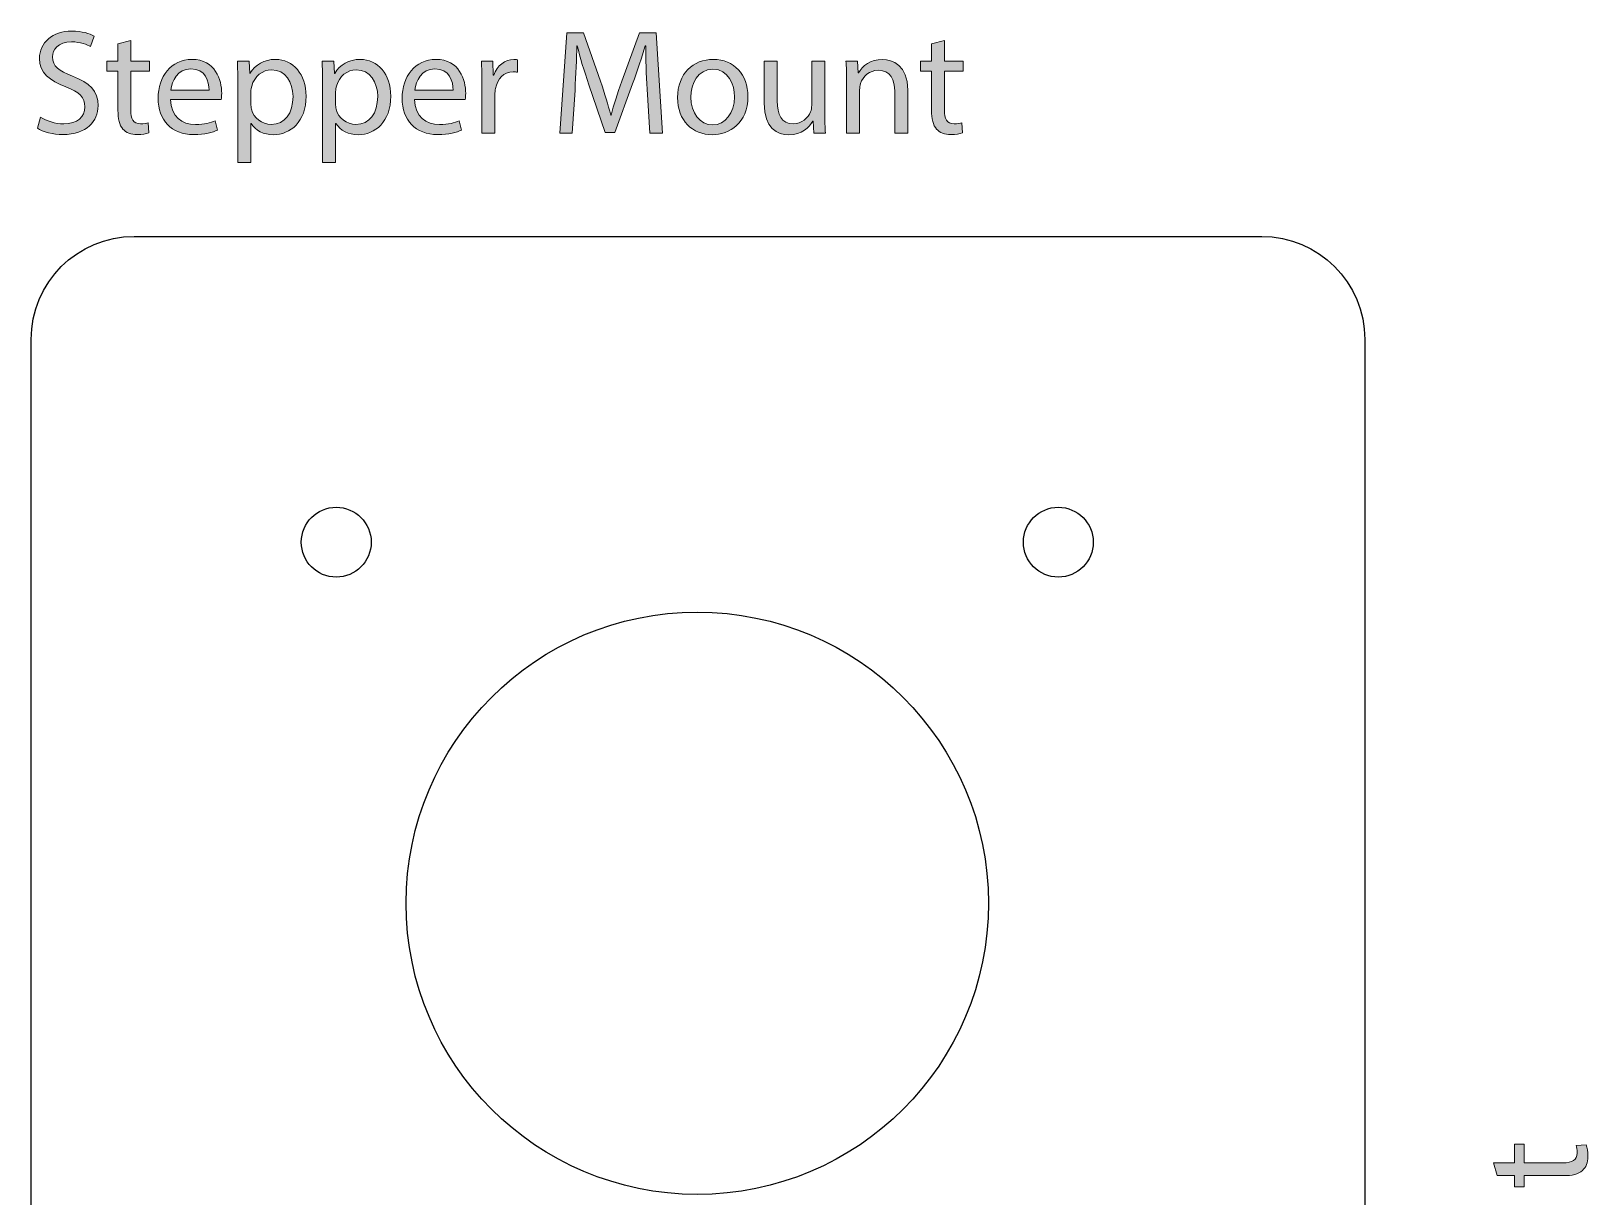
# Model space of a CAD drawing. Header units: millimetres. Extents: x 25 to 361, y -281 to -32.
# Drawn here: x 207.8 to 274.6, y -157.2 to -107.2 of the extents above; entities that cross this region are included whole.
import ezdxf

# ---------------------------------------------------------------- set-up
doc = ezdxf.new("R2010")
doc.units = ezdxf.units.MM
doc.header["$MEASUREMENT"] = 0
doc.layers.add('All Parts', color=7, linetype='Continuous', lineweight=0)
doc.layers.add('Text', color=7, linetype='Continuous', lineweight=0)

msp = doc.modelspace()

# ---------------------------------------------------------------- hatches: boundary and pattern name
at = {"layer": 'Text', "true_color": 0x0000ff, "transparency": 33554687}
h = msp.add_hatch(color=5, dxfattribs=at)
h.dxf.hatch_style = 2
edge = h.paths.add_edge_path()
edge.add_spline(control_points=[(208.185, -110.901), (208.435, -111.054), (208.799, -111.182), (209.182, -111.182), (209.751, -111.182), (210.083, -110.881), (210.083, -110.447), (210.083, -110.044), (209.853, -109.814), (209.272, -109.591), (208.569, -109.342), (208.134, -108.977), (208.134, -108.37), (208.134, -107.699), (208.69, -107.201), (209.527, -107.201), (209.968, -107.201), (210.288, -107.303), (210.479, -107.412), (210.479, -107.412), (210.326, -107.865), (210.326, -107.865), (210.185, -107.789), (209.898, -107.661), (209.508, -107.661), (208.92, -107.661), (208.697, -108.013), (208.697, -108.306), (208.697, -108.709), (208.958, -108.907), (209.553, -109.137), (210.281, -109.418), (210.652, -109.77), (210.652, -110.402), (210.652, -111.067), (210.16, -111.642), (209.144, -111.642), (208.729, -111.642), (208.275, -111.52), (208.045, -111.367), (208.045, -111.367), (208.185, -110.901), (208.185, -110.901)], knot_values=[0, 0, 0, 0, 1, 1, 1, 2, 2, 2, 3, 3, 3, 4, 4, 4, 5, 5, 5, 6, 6, 6, 7, 7, 7, 8, 8, 8, 9, 9, 9, 10, 10, 10, 11, 11, 11, 12, 12, 12, 13, 13, 13, 14, 14, 14, 14], degree=3, periodic=0)
h = msp.add_hatch(color=5, dxfattribs=at)
h.dxf.hatch_style = 2
edge = h.paths.add_edge_path()
edge.add_spline(control_points=[(212.052, -107.597), (212.052, -107.597), (212.052, -108.485), (212.052, -108.485), (212.052, -108.485), (212.857, -108.485), (212.857, -108.485), (212.857, -108.485), (212.857, -108.913), (212.857, -108.913), (212.857, -108.913), (212.052, -108.913), (212.052, -108.913), (212.052, -108.913), (212.052, -110.581), (212.052, -110.581), (212.052, -110.965), (212.161, -111.182), (212.474, -111.182), (212.621, -111.182), (212.729, -111.162), (212.8, -111.143), (212.8, -111.143), (212.825, -111.565), (212.825, -111.565), (212.717, -111.61), (212.544, -111.642), (212.327, -111.642), (212.065, -111.642), (211.854, -111.559), (211.72, -111.405), (211.56, -111.239), (211.503, -110.965), (211.503, -110.6), (211.503, -110.6), (211.503, -108.913), (211.503, -108.913), (211.503, -108.913), (211.023, -108.913), (211.023, -108.913), (211.023, -108.913), (211.023, -108.485), (211.023, -108.485), (211.023, -108.485), (211.503, -108.485), (211.503, -108.485), (211.503, -108.485), (211.503, -107.744), (211.503, -107.744), (211.503, -107.744), (212.052, -107.597), (212.052, -107.597)], knot_values=[0, 0, 0, 0, 1, 1, 1, 2, 2, 2, 3, 3, 3, 4, 4, 4, 5, 5, 5, 6, 6, 6, 7, 7, 7, 8, 8, 8, 9, 9, 9, 10, 10, 10, 11, 11, 11, 12, 12, 12, 13, 13, 13, 14, 14, 14, 15, 15, 15, 16, 16, 16, 17, 17, 17, 17], degree=3, periodic=0)
h = msp.add_hatch(color=5, dxfattribs=at)
h.dxf.hatch_style = 2
edge = h.paths.add_edge_path()
edge.add_spline(control_points=[(234.223, -109.687), (234.191, -109.086), (234.153, -108.364), (234.159, -107.827), (234.159, -107.827), (234.14, -107.827), (234.14, -107.827), (233.993, -108.332), (233.814, -108.869), (233.597, -109.463), (233.597, -109.463), (232.837, -111.552), (232.837, -111.552), (232.837, -111.552), (232.415, -111.552), (232.415, -111.552), (232.415, -111.552), (231.719, -109.501), (231.719, -109.501), (231.514, -108.894), (231.342, -108.338), (231.22, -107.827), (231.22, -107.827), (231.208, -107.827), (231.208, -107.827), (231.195, -108.364), (231.163, -109.086), (231.125, -109.731), (231.125, -109.731), (231.009, -111.578), (231.009, -111.578), (231.009, -111.578), (230.479, -111.578), (230.479, -111.578), (230.479, -111.578), (230.779, -107.271), (230.779, -107.271), (230.779, -107.271), (231.489, -107.271), (231.489, -107.271), (231.489, -107.271), (232.224, -109.354), (232.224, -109.354), (232.402, -109.885), (232.549, -110.358), (232.658, -110.805), (232.658, -110.805), (232.677, -110.805), (232.677, -110.805), (232.786, -110.37), (232.939, -109.897), (233.131, -109.354), (233.131, -109.354), (233.898, -107.271), (233.898, -107.271), (233.898, -107.271), (234.607, -107.271), (234.607, -107.271), (234.607, -107.271), (234.875, -111.578), (234.875, -111.578), (234.875, -111.578), (234.332, -111.578), (234.332, -111.578), (234.332, -111.578), (234.223, -109.687), (234.223, -109.687)], knot_values=[0, 0, 0, 0, 1, 1, 1, 2, 2, 2, 3, 3, 3, 4, 4, 4, 5, 5, 5, 6, 6, 6, 7, 7, 7, 8, 8, 8, 9, 9, 9, 10, 10, 10, 11, 11, 11, 12, 12, 12, 13, 13, 13, 14, 14, 14, 15, 15, 15, 16, 16, 16, 17, 17, 17, 18, 18, 18, 19, 19, 19, 20, 20, 20, 21, 21, 21, 22, 22, 22, 22], degree=3, periodic=0)
h = msp.add_hatch(color=5, dxfattribs=at)
h.dxf.hatch_style = 2
edge = h.paths.add_edge_path()
edge.add_spline(control_points=[(246.982, -107.597), (246.982, -107.597), (246.982, -108.485), (246.982, -108.485), (246.982, -108.485), (247.787, -108.485), (247.787, -108.485), (247.787, -108.485), (247.787, -108.913), (247.787, -108.913), (247.787, -108.913), (246.982, -108.913), (246.982, -108.913), (246.982, -108.913), (246.982, -110.581), (246.982, -110.581), (246.982, -110.965), (247.09, -111.182), (247.403, -111.182), (247.55, -111.182), (247.659, -111.162), (247.729, -111.143), (247.729, -111.143), (247.755, -111.565), (247.755, -111.565), (247.646, -111.61), (247.474, -111.642), (247.257, -111.642), (246.994, -111.642), (246.784, -111.559), (246.65, -111.405), (246.49, -111.239), (246.432, -110.965), (246.432, -110.6), (246.432, -110.6), (246.432, -108.913), (246.432, -108.913), (246.432, -108.913), (245.953, -108.913), (245.953, -108.913), (245.953, -108.913), (245.953, -108.485), (245.953, -108.485), (245.953, -108.485), (246.432, -108.485), (246.432, -108.485), (246.432, -108.485), (246.432, -107.744), (246.432, -107.744), (246.432, -107.744), (246.982, -107.597), (246.982, -107.597)], knot_values=[0, 0, 0, 0, 1, 1, 1, 2, 2, 2, 3, 3, 3, 4, 4, 4, 5, 5, 5, 6, 6, 6, 7, 7, 7, 8, 8, 8, 9, 9, 9, 10, 10, 10, 11, 11, 11, 12, 12, 12, 13, 13, 13, 14, 14, 14, 15, 15, 15, 16, 16, 16, 17, 17, 17, 17], degree=3, periodic=0)
h = msp.add_hatch(color=5, dxfattribs=at)
h.dxf.hatch_style = 2
edge = h.paths.add_edge_path()
edge.add_spline(control_points=[(215.414, -109.731), (215.42, -109.373), (215.267, -108.818), (214.634, -108.818), (214.065, -108.818), (213.816, -109.342), (213.772, -109.731), (213.772, -109.731), (215.414, -109.731), (215.414, -109.731)], knot_values=[0, 0, 0, 0, 1, 1, 1, 2, 2, 2, 3, 3, 3, 3], degree=3, periodic=0)
edge = h.paths.add_edge_path()
edge.add_spline(control_points=[(213.765, -110.134), (213.778, -110.894), (214.264, -111.207), (214.826, -111.207), (215.229, -111.207), (215.471, -111.137), (215.682, -111.048), (215.682, -111.048), (215.778, -111.45), (215.778, -111.45), (215.58, -111.54), (215.241, -111.642), (214.749, -111.642), (213.797, -111.642), (213.229, -111.016), (213.229, -110.083), (213.229, -109.15), (213.778, -108.415), (214.679, -108.415), (215.688, -108.415), (215.957, -109.303), (215.957, -109.872), (215.957, -109.987), (215.944, -110.076), (215.938, -110.134), (215.938, -110.134), (213.765, -110.134), (213.765, -110.134)], knot_values=[0, 0, 0, 0, 1, 1, 1, 2, 2, 2, 3, 3, 3, 4, 4, 4, 5, 5, 5, 6, 6, 6, 7, 7, 7, 8, 8, 8, 9, 9, 9, 9], degree=3, periodic=0)
h = msp.add_hatch(color=5, dxfattribs=at)
h.dxf.hatch_style = 2
edge = h.paths.add_edge_path()
edge.add_spline(control_points=[(217.21, -110.319), (217.21, -110.402), (217.223, -110.479), (217.236, -110.549), (217.338, -110.939), (217.677, -111.207), (218.079, -111.207), (218.673, -111.207), (219.019, -110.722), (219.019, -110.012), (219.019, -109.393), (218.693, -108.862), (218.098, -108.862), (217.715, -108.862), (217.357, -109.137), (217.249, -109.559), (217.229, -109.629), (217.21, -109.712), (217.21, -109.789), (217.21, -109.789), (217.21, -110.319), (217.21, -110.319)], knot_values=[0, 0, 0, 0, 1, 1, 1, 2, 2, 2, 3, 3, 3, 4, 4, 4, 5, 5, 5, 6, 6, 6, 7, 7, 7, 7], degree=3, periodic=0)
edge = h.paths.add_edge_path()
edge.add_spline(control_points=[(216.654, -109.495), (216.654, -109.099), (216.642, -108.779), (216.629, -108.485), (216.629, -108.485), (217.134, -108.485), (217.134, -108.485), (217.134, -108.485), (217.159, -109.016), (217.159, -109.016), (217.159, -109.016), (217.172, -109.016), (217.172, -109.016), (217.402, -108.639), (217.766, -108.415), (218.271, -108.415), (219.019, -108.415), (219.581, -109.047), (219.581, -109.987), (219.581, -111.099), (218.903, -111.648), (218.175, -111.648), (217.766, -111.648), (217.408, -111.469), (217.223, -111.162), (217.223, -111.162), (217.21, -111.162), (217.21, -111.162), (217.21, -111.162), (217.21, -112.843), (217.21, -112.843), (217.21, -112.843), (216.654, -112.843), (216.654, -112.843), (216.654, -112.843), (216.654, -109.495), (216.654, -109.495)], knot_values=[0, 0, 0, 0, 1, 1, 1, 2, 2, 2, 3, 3, 3, 4, 4, 4, 5, 5, 5, 6, 6, 6, 7, 7, 7, 8, 8, 8, 9, 9, 9, 10, 10, 10, 11, 11, 11, 12, 12, 12, 12], degree=3, periodic=0)
h = msp.add_hatch(color=5, dxfattribs=at)
h.dxf.hatch_style = 2
edge = h.paths.add_edge_path()
edge.add_spline(control_points=[(220.847, -110.319), (220.847, -110.402), (220.86, -110.479), (220.872, -110.549), (220.975, -110.939), (221.313, -111.207), (221.716, -111.207), (222.31, -111.207), (222.655, -110.722), (222.655, -110.012), (222.655, -109.393), (222.329, -108.862), (221.735, -108.862), (221.352, -108.862), (220.994, -109.137), (220.885, -109.559), (220.866, -109.629), (220.847, -109.712), (220.847, -109.789), (220.847, -109.789), (220.847, -110.319), (220.847, -110.319)], knot_values=[0, 0, 0, 0, 1, 1, 1, 2, 2, 2, 3, 3, 3, 4, 4, 4, 5, 5, 5, 6, 6, 6, 7, 7, 7, 7], degree=3, periodic=0)
edge = h.paths.add_edge_path()
edge.add_spline(control_points=[(220.291, -109.495), (220.291, -109.099), (220.278, -108.779), (220.265, -108.485), (220.265, -108.485), (220.77, -108.485), (220.77, -108.485), (220.77, -108.485), (220.796, -109.016), (220.796, -109.016), (220.796, -109.016), (220.809, -109.016), (220.809, -109.016), (221.039, -108.639), (221.403, -108.415), (221.908, -108.415), (222.655, -108.415), (223.217, -109.047), (223.217, -109.987), (223.217, -111.099), (222.54, -111.648), (221.812, -111.648), (221.403, -111.648), (221.045, -111.469), (220.86, -111.162), (220.86, -111.162), (220.847, -111.162), (220.847, -111.162), (220.847, -111.162), (220.847, -112.843), (220.847, -112.843), (220.847, -112.843), (220.291, -112.843), (220.291, -112.843), (220.291, -112.843), (220.291, -109.495), (220.291, -109.495)], knot_values=[0, 0, 0, 0, 1, 1, 1, 2, 2, 2, 3, 3, 3, 4, 4, 4, 5, 5, 5, 6, 6, 6, 7, 7, 7, 8, 8, 8, 9, 9, 9, 10, 10, 10, 11, 11, 11, 12, 12, 12, 12], degree=3, periodic=0)
h = msp.add_hatch(color=5, dxfattribs=at)
h.dxf.hatch_style = 2
edge = h.paths.add_edge_path()
edge.add_spline(control_points=[(225.889, -109.731), (225.896, -109.373), (225.742, -108.818), (225.11, -108.818), (224.541, -108.818), (224.292, -109.342), (224.247, -109.731), (224.247, -109.731), (225.889, -109.731), (225.889, -109.731)], knot_values=[0, 0, 0, 0, 1, 1, 1, 2, 2, 2, 3, 3, 3, 3], degree=3, periodic=0)
edge = h.paths.add_edge_path()
edge.add_spline(control_points=[(224.241, -110.134), (224.254, -110.894), (224.739, -111.207), (225.302, -111.207), (225.704, -111.207), (225.947, -111.137), (226.158, -111.048), (226.158, -111.048), (226.254, -111.45), (226.254, -111.45), (226.055, -111.54), (225.717, -111.642), (225.225, -111.642), (224.273, -111.642), (223.704, -111.016), (223.704, -110.083), (223.704, -109.15), (224.254, -108.415), (225.155, -108.415), (226.164, -108.415), (226.433, -109.303), (226.433, -109.872), (226.433, -109.987), (226.42, -110.076), (226.413, -110.134), (226.413, -110.134), (224.241, -110.134), (224.241, -110.134)], knot_values=[0, 0, 0, 0, 1, 1, 1, 2, 2, 2, 3, 3, 3, 4, 4, 4, 5, 5, 5, 6, 6, 6, 7, 7, 7, 8, 8, 8, 9, 9, 9, 9], degree=3, periodic=0)
h = msp.add_hatch(color=5, dxfattribs=at)
h.dxf.hatch_style = 2
edge = h.paths.add_edge_path()
edge.add_spline(control_points=[(227.13, -109.45), (227.13, -109.086), (227.123, -108.773), (227.104, -108.485), (227.104, -108.485), (227.596, -108.485), (227.596, -108.485), (227.596, -108.485), (227.615, -109.092), (227.615, -109.092), (227.615, -109.092), (227.641, -109.092), (227.641, -109.092), (227.781, -108.677), (228.12, -108.415), (228.497, -108.415), (228.561, -108.415), (228.606, -108.421), (228.657, -108.434), (228.657, -108.434), (228.657, -108.964), (228.657, -108.964), (228.599, -108.952), (228.542, -108.945), (228.465, -108.945), (228.069, -108.945), (227.788, -109.246), (227.711, -109.667), (227.698, -109.744), (227.686, -109.834), (227.686, -109.929), (227.686, -109.929), (227.686, -111.578), (227.686, -111.578), (227.686, -111.578), (227.13, -111.578), (227.13, -111.578), (227.13, -111.578), (227.13, -109.45), (227.13, -109.45)], knot_values=[0, 0, 0, 0, 1, 1, 1, 2, 2, 2, 3, 3, 3, 4, 4, 4, 5, 5, 5, 6, 6, 6, 7, 7, 7, 8, 8, 8, 9, 9, 9, 10, 10, 10, 11, 11, 11, 12, 12, 12, 13, 13, 13, 13], degree=3, periodic=0)
h = msp.add_hatch(color=5, dxfattribs=at)
h.dxf.hatch_style = 2
edge = h.paths.add_edge_path()
edge.add_spline(control_points=[(236.097, -110.038), (236.097, -110.715), (236.487, -111.226), (237.036, -111.226), (237.573, -111.226), (237.975, -110.722), (237.975, -110.025), (237.975, -109.501), (237.714, -108.837), (237.049, -108.837), (236.385, -108.837), (236.097, -109.45), (236.097, -110.038)], knot_values=[0, 0, 0, 0, 1, 1, 1, 2, 2, 2, 3, 3, 3, 4, 4, 4, 4], degree=3, periodic=0)
edge = h.paths.add_edge_path()
edge.add_spline(control_points=[(238.55, -110.006), (238.55, -111.15), (237.758, -111.648), (237.011, -111.648), (236.174, -111.648), (235.528, -111.035), (235.528, -110.057), (235.528, -109.022), (236.205, -108.415), (237.062, -108.415), (237.95, -108.415), (238.55, -109.061), (238.55, -110.006)], knot_values=[0, 0, 0, 0, 1, 1, 1, 2, 2, 2, 3, 3, 3, 4, 4, 4, 4], degree=3, periodic=0)
h = msp.add_hatch(color=5, dxfattribs=at)
h.dxf.hatch_style = 2
edge = h.paths.add_edge_path()
edge.add_spline(control_points=[(241.849, -110.734), (241.849, -111.054), (241.855, -111.335), (241.874, -111.578), (241.874, -111.578), (241.376, -111.578), (241.376, -111.578), (241.376, -111.578), (241.344, -111.073), (241.344, -111.073), (241.344, -111.073), (241.331, -111.073), (241.331, -111.073), (241.184, -111.322), (240.858, -111.648), (240.309, -111.648), (239.823, -111.648), (239.242, -111.38), (239.242, -110.294), (239.242, -110.294), (239.242, -108.485), (239.242, -108.485), (239.242, -108.485), (239.804, -108.485), (239.804, -108.485), (239.804, -108.485), (239.804, -110.198), (239.804, -110.198), (239.804, -110.785), (239.983, -111.182), (240.494, -111.182), (240.871, -111.182), (241.133, -110.92), (241.235, -110.67), (241.267, -110.587), (241.287, -110.485), (241.287, -110.383), (241.287, -110.383), (241.287, -108.485), (241.287, -108.485), (241.287, -108.485), (241.849, -108.485), (241.849, -108.485), (241.849, -108.485), (241.849, -110.734), (241.849, -110.734)], knot_values=[0, 0, 0, 0, 1, 1, 1, 2, 2, 2, 3, 3, 3, 4, 4, 4, 5, 5, 5, 6, 6, 6, 7, 7, 7, 8, 8, 8, 9, 9, 9, 10, 10, 10, 11, 11, 11, 12, 12, 12, 13, 13, 13, 14, 14, 14, 15, 15, 15, 15], degree=3, periodic=0)
h = msp.add_hatch(color=5, dxfattribs=at)
h.dxf.hatch_style = 2
edge = h.paths.add_edge_path()
edge.add_spline(control_points=[(242.783, -109.322), (242.783, -109.003), (242.776, -108.741), (242.757, -108.485), (242.757, -108.485), (243.255, -108.485), (243.255, -108.485), (243.255, -108.485), (243.287, -108.996), (243.287, -108.996), (243.287, -108.996), (243.3, -108.996), (243.3, -108.996), (243.454, -108.703), (243.811, -108.415), (244.322, -108.415), (244.751, -108.415), (245.415, -108.671), (245.415, -109.731), (245.415, -109.731), (245.415, -111.578), (245.415, -111.578), (245.415, -111.578), (244.853, -111.578), (244.853, -111.578), (244.853, -111.578), (244.853, -109.795), (244.853, -109.795), (244.853, -109.297), (244.668, -108.881), (244.137, -108.881), (243.767, -108.881), (243.479, -109.144), (243.383, -109.456), (243.358, -109.527), (243.345, -109.623), (243.345, -109.719), (243.345, -109.719), (243.345, -111.578), (243.345, -111.578), (243.345, -111.578), (242.783, -111.578), (242.783, -111.578), (242.783, -111.578), (242.783, -109.322), (242.783, -109.322)], knot_values=[0, 0, 0, 0, 1, 1, 1, 2, 2, 2, 3, 3, 3, 4, 4, 4, 5, 5, 5, 6, 6, 6, 7, 7, 7, 8, 8, 8, 9, 9, 9, 10, 10, 10, 11, 11, 11, 12, 12, 12, 13, 13, 13, 14, 14, 14, 15, 15, 15, 15], degree=3, periodic=0)
h = msp.add_hatch(color=5, dxfattribs=at)
h.dxf.hatch_style = 2
edge = h.paths.add_edge_path()
edge.add_spline(control_points=[(270.563, -155.788), (270.563, -155.788), (271.451, -155.788), (271.451, -155.788), (271.451, -155.788), (271.451, -154.983), (271.451, -154.983), (271.451, -154.983), (271.879, -154.983), (271.879, -154.983), (271.879, -154.983), (271.879, -155.788), (271.879, -155.788), (271.879, -155.788), (273.547, -155.788), (273.547, -155.788), (273.931, -155.788), (274.148, -155.68), (274.148, -155.366), (274.148, -155.219), (274.128, -155.111), (274.109, -155.04), (274.109, -155.04), (274.531, -155.015), (274.531, -155.015), (274.576, -155.124), (274.608, -155.296), (274.608, -155.513), (274.608, -155.776), (274.525, -155.986), (274.371, -156.12), (274.205, -156.28), (273.931, -156.338), (273.566, -156.338), (273.566, -156.338), (271.879, -156.338), (271.879, -156.338), (271.879, -156.338), (271.879, -156.817), (271.879, -156.817), (271.879, -156.817), (271.451, -156.817), (271.451, -156.817), (271.451, -156.817), (271.451, -156.338), (271.451, -156.338), (271.451, -156.338), (270.71, -156.338), (270.71, -156.338), (270.71, -156.338), (270.563, -155.788), (270.563, -155.788)], knot_values=[0, 0, 0, 0, 1, 1, 1, 2, 2, 2, 3, 3, 3, 4, 4, 4, 5, 5, 5, 6, 6, 6, 7, 7, 7, 8, 8, 8, 9, 9, 9, 10, 10, 10, 11, 11, 11, 12, 12, 12, 13, 13, 13, 14, 14, 14, 15, 15, 15, 16, 16, 16, 17, 17, 17, 17], degree=3, periodic=0)

# ---------------------------------------------------------------- linework, layer by layer
at = {"layer": 'All Parts', "color": 18, "lineweight": 25, "true_color": 0x010101}
for centre, radius in [((220.875, -129.143), 1.5), ((251.875, -129.143), 1.5), ((236.375, -144.643), 12.5)]:
    msp.add_circle(centre, radius, dxfattribs=at)
msp.add_open_spline([(260.607, -116.016), (260.607, -116.016), (212.201, -116.016), (212.201, -116.016), (209.757, -116.016), (207.777, -117.997), (207.777, -120.44), (207.777, -120.44), (207.777, -164.74), (207.777, -164.74), (207.777, -167.184), (209.757, -169.164), (212.201, -169.164), (212.201, -169.164), (212.201, -169.164), (212.201, -169.164), (214.644, -169.164), (216.625, -171.145), (216.625, -173.588), (216.625, -173.588), (216.625, -201.393), (216.625, -201.393), (216.625, -203.602), (218.416, -205.393), (220.625, -205.393), (220.625, -205.393), (252.125, -205.393), (252.125, -205.393), (254.334, -205.393), (256.125, -203.602), (256.125, -201.393), (256.125, -201.393), (256.125, -173.588), (256.125, -173.588), (256.125, -171.145), (258.105, -169.164), (260.549, -169.164), (260.549, -169.164), (260.607, -169.164), (260.607, -169.164), (263.05, -169.164), (265.031, -167.184), (265.031, -164.74), (265.031, -164.74), (265.031, -120.44), (265.031, -120.44), (265.031, -117.997), (263.05, -116.016), (260.607, -116.016)], degree=3, knots=[0, 0, 0, 0, 1, 1, 1, 2, 2, 2, 3, 3, 3, 4, 4, 4, 5, 5, 5, 6, 6, 6, 7, 7, 7, 8, 8, 8, 9, 9, 9, 10, 10, 10, 11, 11, 11, 12, 12, 12, 13, 13, 13, 14, 14, 14, 15, 15, 15, 16, 16, 16, 16], dxfattribs=at)
at = {"layer": 'Text'}
for points, knots in [([(208.185, -110.901), (208.435, -111.054), (208.799, -111.182), (209.182, -111.182), (209.751, -111.182), (210.083, -110.881), (210.083, -110.447), (210.083, -110.044), (209.853, -109.814), (209.272, -109.591), (208.569, -109.342), (208.134, -108.977), (208.134, -108.37), (208.134, -107.699), (208.69, -107.201), (209.527, -107.201), (209.968, -107.201), (210.288, -107.303), (210.479, -107.412), (210.479, -107.412), (210.326, -107.865), (210.326, -107.865), (210.185, -107.789), (209.898, -107.661), (209.508, -107.661), (208.92, -107.661), (208.697, -108.013), (208.697, -108.306), (208.697, -108.709), (208.958, -108.907), (209.553, -109.137), (210.281, -109.418), (210.652, -109.77), (210.652, -110.402), (210.652, -111.067), (210.16, -111.642), (209.144, -111.642), (208.729, -111.642), (208.275, -111.52), (208.045, -111.367), (208.045, -111.367), (208.185, -110.901), (208.185, -110.901)], [0, 0, 0, 0, 1, 1, 1, 2, 2, 2, 3, 3, 3, 4, 4, 4, 5, 5, 5, 6, 6, 6, 7, 7, 7, 8, 8, 8, 9, 9, 9, 10, 10, 10, 11, 11, 11, 12, 12, 12, 13, 13, 13, 14, 14, 14, 14]), ([(212.052, -107.597), (212.052, -107.597), (212.052, -108.485), (212.052, -108.485), (212.052, -108.485), (212.857, -108.485), (212.857, -108.485), (212.857, -108.485), (212.857, -108.913), (212.857, -108.913), (212.857, -108.913), (212.052, -108.913), (212.052, -108.913), (212.052, -108.913), (212.052, -110.581), (212.052, -110.581), (212.052, -110.965), (212.161, -111.182), (212.474, -111.182), (212.621, -111.182), (212.729, -111.162), (212.8, -111.143), (212.8, -111.143), (212.825, -111.565), (212.825, -111.565), (212.717, -111.61), (212.544, -111.642), (212.327, -111.642), (212.065, -111.642), (211.854, -111.559), (211.72, -111.405), (211.56, -111.239), (211.503, -110.965), (211.503, -110.6), (211.503, -110.6), (211.503, -108.913), (211.503, -108.913), (211.503, -108.913), (211.023, -108.913), (211.023, -108.913), (211.023, -108.913), (211.023, -108.485), (211.023, -108.485), (211.023, -108.485), (211.503, -108.485), (211.503, -108.485), (211.503, -108.485), (211.503, -107.744), (211.503, -107.744), (211.503, -107.744), (212.052, -107.597), (212.052, -107.597)], [0, 0, 0, 0, 1, 1, 1, 2, 2, 2, 3, 3, 3, 4, 4, 4, 5, 5, 5, 6, 6, 6, 7, 7, 7, 8, 8, 8, 9, 9, 9, 10, 10, 10, 11, 11, 11, 12, 12, 12, 13, 13, 13, 14, 14, 14, 15, 15, 15, 16, 16, 16, 17, 17, 17, 17]), ([(234.223, -109.687), (234.191, -109.086), (234.153, -108.364), (234.159, -107.827), (234.159, -107.827), (234.14, -107.827), (234.14, -107.827), (233.993, -108.332), (233.814, -108.869), (233.597, -109.463), (233.597, -109.463), (232.837, -111.552), (232.837, -111.552), (232.837, -111.552), (232.415, -111.552), (232.415, -111.552), (232.415, -111.552), (231.719, -109.501), (231.719, -109.501), (231.514, -108.894), (231.342, -108.338), (231.22, -107.827), (231.22, -107.827), (231.208, -107.827), (231.208, -107.827), (231.195, -108.364), (231.163, -109.086), (231.125, -109.731), (231.125, -109.731), (231.009, -111.578), (231.009, -111.578), (231.009, -111.578), (230.479, -111.578), (230.479, -111.578), (230.479, -111.578), (230.779, -107.271), (230.779, -107.271), (230.779, -107.271), (231.489, -107.271), (231.489, -107.271), (231.489, -107.271), (232.224, -109.354), (232.224, -109.354), (232.402, -109.885), (232.549, -110.358), (232.658, -110.805), (232.658, -110.805), (232.677, -110.805), (232.677, -110.805), (232.786, -110.37), (232.939, -109.897), (233.131, -109.354), (233.131, -109.354), (233.898, -107.271), (233.898, -107.271), (233.898, -107.271), (234.607, -107.271), (234.607, -107.271), (234.607, -107.271), (234.875, -111.578), (234.875, -111.578), (234.875, -111.578), (234.332, -111.578), (234.332, -111.578), (234.332, -111.578), (234.223, -109.687), (234.223, -109.687)], [0, 0, 0, 0, 1, 1, 1, 2, 2, 2, 3, 3, 3, 4, 4, 4, 5, 5, 5, 6, 6, 6, 7, 7, 7, 8, 8, 8, 9, 9, 9, 10, 10, 10, 11, 11, 11, 12, 12, 12, 13, 13, 13, 14, 14, 14, 15, 15, 15, 16, 16, 16, 17, 17, 17, 18, 18, 18, 19, 19, 19, 20, 20, 20, 21, 21, 21, 22, 22, 22, 22]), ([(246.982, -107.597), (246.982, -107.597), (246.982, -108.485), (246.982, -108.485), (246.982, -108.485), (247.787, -108.485), (247.787, -108.485), (247.787, -108.485), (247.787, -108.913), (247.787, -108.913), (247.787, -108.913), (246.982, -108.913), (246.982, -108.913), (246.982, -108.913), (246.982, -110.581), (246.982, -110.581), (246.982, -110.965), (247.09, -111.182), (247.403, -111.182), (247.55, -111.182), (247.659, -111.162), (247.729, -111.143), (247.729, -111.143), (247.755, -111.565), (247.755, -111.565), (247.646, -111.61), (247.474, -111.642), (247.257, -111.642), (246.994, -111.642), (246.784, -111.559), (246.65, -111.405), (246.49, -111.239), (246.432, -110.965), (246.432, -110.6), (246.432, -110.6), (246.432, -108.913), (246.432, -108.913), (246.432, -108.913), (245.953, -108.913), (245.953, -108.913), (245.953, -108.913), (245.953, -108.485), (245.953, -108.485), (245.953, -108.485), (246.432, -108.485), (246.432, -108.485), (246.432, -108.485), (246.432, -107.744), (246.432, -107.744), (246.432, -107.744), (246.982, -107.597), (246.982, -107.597)], [0, 0, 0, 0, 1, 1, 1, 2, 2, 2, 3, 3, 3, 4, 4, 4, 5, 5, 5, 6, 6, 6, 7, 7, 7, 8, 8, 8, 9, 9, 9, 10, 10, 10, 11, 11, 11, 12, 12, 12, 13, 13, 13, 14, 14, 14, 15, 15, 15, 16, 16, 16, 17, 17, 17, 17]), ([(213.765, -110.134), (213.778, -110.894), (214.264, -111.207), (214.826, -111.207), (215.229, -111.207), (215.471, -111.137), (215.682, -111.048), (215.682, -111.048), (215.778, -111.45), (215.778, -111.45), (215.58, -111.54), (215.241, -111.642), (214.749, -111.642), (213.797, -111.642), (213.229, -111.016), (213.229, -110.083), (213.229, -109.15), (213.778, -108.415), (214.679, -108.415), (215.688, -108.415), (215.957, -109.303), (215.957, -109.872), (215.957, -109.987), (215.944, -110.076), (215.938, -110.134), (215.938, -110.134), (213.765, -110.134), (213.765, -110.134)], [0, 0, 0, 0, 1, 1, 1, 2, 2, 2, 3, 3, 3, 4, 4, 4, 5, 5, 5, 6, 6, 6, 7, 7, 7, 8, 8, 8, 9, 9, 9, 9]), ([(215.414, -109.731), (215.42, -109.373), (215.267, -108.818), (214.634, -108.818), (214.065, -108.818), (213.816, -109.342), (213.772, -109.731), (213.772, -109.731), (215.414, -109.731), (215.414, -109.731)], [0, 0, 0, 0, 1, 1, 1, 2, 2, 2, 3, 3, 3, 3]), ([(216.654, -109.495), (216.654, -109.099), (216.642, -108.779), (216.629, -108.485), (216.629, -108.485), (217.134, -108.485), (217.134, -108.485), (217.134, -108.485), (217.159, -109.016), (217.159, -109.016), (217.159, -109.016), (217.172, -109.016), (217.172, -109.016), (217.402, -108.639), (217.766, -108.415), (218.271, -108.415), (219.019, -108.415), (219.581, -109.047), (219.581, -109.987), (219.581, -111.099), (218.903, -111.648), (218.175, -111.648), (217.766, -111.648), (217.408, -111.469), (217.223, -111.162), (217.223, -111.162), (217.21, -111.162), (217.21, -111.162), (217.21, -111.162), (217.21, -112.843), (217.21, -112.843), (217.21, -112.843), (216.654, -112.843), (216.654, -112.843), (216.654, -112.843), (216.654, -109.495), (216.654, -109.495)], [0, 0, 0, 0, 1, 1, 1, 2, 2, 2, 3, 3, 3, 4, 4, 4, 5, 5, 5, 6, 6, 6, 7, 7, 7, 8, 8, 8, 9, 9, 9, 10, 10, 10, 11, 11, 11, 12, 12, 12, 12]), ([(217.21, -110.319), (217.21, -110.402), (217.223, -110.479), (217.236, -110.549), (217.338, -110.939), (217.677, -111.207), (218.079, -111.207), (218.673, -111.207), (219.019, -110.722), (219.019, -110.012), (219.019, -109.393), (218.693, -108.862), (218.098, -108.862), (217.715, -108.862), (217.357, -109.137), (217.249, -109.559), (217.229, -109.629), (217.21, -109.712), (217.21, -109.789), (217.21, -109.789), (217.21, -110.319), (217.21, -110.319)], [0, 0, 0, 0, 1, 1, 1, 2, 2, 2, 3, 3, 3, 4, 4, 4, 5, 5, 5, 6, 6, 6, 7, 7, 7, 7]), ([(220.291, -109.495), (220.291, -109.099), (220.278, -108.779), (220.265, -108.485), (220.265, -108.485), (220.77, -108.485), (220.77, -108.485), (220.77, -108.485), (220.796, -109.016), (220.796, -109.016), (220.796, -109.016), (220.809, -109.016), (220.809, -109.016), (221.039, -108.639), (221.403, -108.415), (221.908, -108.415), (222.655, -108.415), (223.217, -109.047), (223.217, -109.987), (223.217, -111.099), (222.54, -111.648), (221.812, -111.648), (221.403, -111.648), (221.045, -111.469), (220.86, -111.162), (220.86, -111.162), (220.847, -111.162), (220.847, -111.162), (220.847, -111.162), (220.847, -112.843), (220.847, -112.843), (220.847, -112.843), (220.291, -112.843), (220.291, -112.843), (220.291, -112.843), (220.291, -109.495), (220.291, -109.495)], [0, 0, 0, 0, 1, 1, 1, 2, 2, 2, 3, 3, 3, 4, 4, 4, 5, 5, 5, 6, 6, 6, 7, 7, 7, 8, 8, 8, 9, 9, 9, 10, 10, 10, 11, 11, 11, 12, 12, 12, 12]), ([(220.847, -110.319), (220.847, -110.402), (220.86, -110.479), (220.872, -110.549), (220.975, -110.939), (221.313, -111.207), (221.716, -111.207), (222.31, -111.207), (222.655, -110.722), (222.655, -110.012), (222.655, -109.393), (222.329, -108.862), (221.735, -108.862), (221.352, -108.862), (220.994, -109.137), (220.885, -109.559), (220.866, -109.629), (220.847, -109.712), (220.847, -109.789), (220.847, -109.789), (220.847, -110.319), (220.847, -110.319)], [0, 0, 0, 0, 1, 1, 1, 2, 2, 2, 3, 3, 3, 4, 4, 4, 5, 5, 5, 6, 6, 6, 7, 7, 7, 7]), ([(224.241, -110.134), (224.254, -110.894), (224.739, -111.207), (225.302, -111.207), (225.704, -111.207), (225.947, -111.137), (226.158, -111.048), (226.158, -111.048), (226.254, -111.45), (226.254, -111.45), (226.055, -111.54), (225.717, -111.642), (225.225, -111.642), (224.273, -111.642), (223.704, -111.016), (223.704, -110.083), (223.704, -109.15), (224.254, -108.415), (225.155, -108.415), (226.164, -108.415), (226.433, -109.303), (226.433, -109.872), (226.433, -109.987), (226.42, -110.076), (226.413, -110.134), (226.413, -110.134), (224.241, -110.134), (224.241, -110.134)], [0, 0, 0, 0, 1, 1, 1, 2, 2, 2, 3, 3, 3, 4, 4, 4, 5, 5, 5, 6, 6, 6, 7, 7, 7, 8, 8, 8, 9, 9, 9, 9]), ([(225.889, -109.731), (225.896, -109.373), (225.742, -108.818), (225.11, -108.818), (224.541, -108.818), (224.292, -109.342), (224.247, -109.731), (224.247, -109.731), (225.889, -109.731), (225.889, -109.731)], [0, 0, 0, 0, 1, 1, 1, 2, 2, 2, 3, 3, 3, 3]), ([(227.13, -109.45), (227.13, -109.086), (227.123, -108.773), (227.104, -108.485), (227.104, -108.485), (227.596, -108.485), (227.596, -108.485), (227.596, -108.485), (227.615, -109.092), (227.615, -109.092), (227.615, -109.092), (227.641, -109.092), (227.641, -109.092), (227.781, -108.677), (228.12, -108.415), (228.497, -108.415), (228.561, -108.415), (228.606, -108.421), (228.657, -108.434), (228.657, -108.434), (228.657, -108.964), (228.657, -108.964), (228.599, -108.952), (228.542, -108.945), (228.465, -108.945), (228.069, -108.945), (227.788, -109.246), (227.711, -109.667), (227.698, -109.744), (227.686, -109.834), (227.686, -109.929), (227.686, -109.929), (227.686, -111.578), (227.686, -111.578), (227.686, -111.578), (227.13, -111.578), (227.13, -111.578), (227.13, -111.578), (227.13, -109.45), (227.13, -109.45)], [0, 0, 0, 0, 1, 1, 1, 2, 2, 2, 3, 3, 3, 4, 4, 4, 5, 5, 5, 6, 6, 6, 7, 7, 7, 8, 8, 8, 9, 9, 9, 10, 10, 10, 11, 11, 11, 12, 12, 12, 13, 13, 13, 13]), ([(238.55, -110.006), (238.55, -111.15), (237.758, -111.648), (237.011, -111.648), (236.174, -111.648), (235.528, -111.035), (235.528, -110.057), (235.528, -109.022), (236.205, -108.415), (237.062, -108.415), (237.95, -108.415), (238.55, -109.061), (238.55, -110.006)], [0, 0, 0, 0, 1, 1, 1, 2, 2, 2, 3, 3, 3, 4, 4, 4, 4]), ([(236.097, -110.038), (236.097, -110.715), (236.487, -111.226), (237.036, -111.226), (237.573, -111.226), (237.975, -110.722), (237.975, -110.025), (237.975, -109.501), (237.714, -108.837), (237.049, -108.837), (236.385, -108.837), (236.097, -109.45), (236.097, -110.038)], [0, 0, 0, 0, 1, 1, 1, 2, 2, 2, 3, 3, 3, 4, 4, 4, 4]), ([(241.849, -110.734), (241.849, -111.054), (241.855, -111.335), (241.874, -111.578), (241.874, -111.578), (241.376, -111.578), (241.376, -111.578), (241.376, -111.578), (241.344, -111.073), (241.344, -111.073), (241.344, -111.073), (241.331, -111.073), (241.331, -111.073), (241.184, -111.322), (240.858, -111.648), (240.309, -111.648), (239.823, -111.648), (239.242, -111.38), (239.242, -110.294), (239.242, -110.294), (239.242, -108.485), (239.242, -108.485), (239.242, -108.485), (239.804, -108.485), (239.804, -108.485), (239.804, -108.485), (239.804, -110.198), (239.804, -110.198), (239.804, -110.785), (239.983, -111.182), (240.494, -111.182), (240.871, -111.182), (241.133, -110.92), (241.235, -110.67), (241.267, -110.587), (241.287, -110.485), (241.287, -110.383), (241.287, -110.383), (241.287, -108.485), (241.287, -108.485), (241.287, -108.485), (241.849, -108.485), (241.849, -108.485), (241.849, -108.485), (241.849, -110.734), (241.849, -110.734)], [0, 0, 0, 0, 1, 1, 1, 2, 2, 2, 3, 3, 3, 4, 4, 4, 5, 5, 5, 6, 6, 6, 7, 7, 7, 8, 8, 8, 9, 9, 9, 10, 10, 10, 11, 11, 11, 12, 12, 12, 13, 13, 13, 14, 14, 14, 15, 15, 15, 15]), ([(242.783, -109.322), (242.783, -109.003), (242.776, -108.741), (242.757, -108.485), (242.757, -108.485), (243.255, -108.485), (243.255, -108.485), (243.255, -108.485), (243.287, -108.996), (243.287, -108.996), (243.287, -108.996), (243.3, -108.996), (243.3, -108.996), (243.454, -108.703), (243.811, -108.415), (244.322, -108.415), (244.751, -108.415), (245.415, -108.671), (245.415, -109.731), (245.415, -109.731), (245.415, -111.578), (245.415, -111.578), (245.415, -111.578), (244.853, -111.578), (244.853, -111.578), (244.853, -111.578), (244.853, -109.795), (244.853, -109.795), (244.853, -109.297), (244.668, -108.881), (244.137, -108.881), (243.767, -108.881), (243.479, -109.144), (243.383, -109.456), (243.358, -109.527), (243.345, -109.623), (243.345, -109.719), (243.345, -109.719), (243.345, -111.578), (243.345, -111.578), (243.345, -111.578), (242.783, -111.578), (242.783, -111.578), (242.783, -111.578), (242.783, -109.322), (242.783, -109.322)], [0, 0, 0, 0, 1, 1, 1, 2, 2, 2, 3, 3, 3, 4, 4, 4, 5, 5, 5, 6, 6, 6, 7, 7, 7, 8, 8, 8, 9, 9, 9, 10, 10, 10, 11, 11, 11, 12, 12, 12, 13, 13, 13, 14, 14, 14, 15, 15, 15, 15]), ([(270.563, -155.788), (270.563, -155.788), (271.451, -155.788), (271.451, -155.788), (271.451, -155.788), (271.451, -154.983), (271.451, -154.983), (271.451, -154.983), (271.879, -154.983), (271.879, -154.983), (271.879, -154.983), (271.879, -155.788), (271.879, -155.788), (271.879, -155.788), (273.547, -155.788), (273.547, -155.788), (273.931, -155.788), (274.148, -155.68), (274.148, -155.366), (274.148, -155.219), (274.128, -155.111), (274.109, -155.04), (274.109, -155.04), (274.531, -155.015), (274.531, -155.015), (274.576, -155.124), (274.608, -155.296), (274.608, -155.513), (274.608, -155.776), (274.525, -155.986), (274.371, -156.12), (274.205, -156.28), (273.931, -156.338), (273.566, -156.338), (273.566, -156.338), (271.879, -156.338), (271.879, -156.338), (271.879, -156.338), (271.879, -156.817), (271.879, -156.817), (271.879, -156.817), (271.451, -156.817), (271.451, -156.817), (271.451, -156.817), (271.451, -156.338), (271.451, -156.338), (271.451, -156.338), (270.71, -156.338), (270.71, -156.338), (270.71, -156.338), (270.563, -155.788), (270.563, -155.788)], [0, 0, 0, 0, 1, 1, 1, 2, 2, 2, 3, 3, 3, 4, 4, 4, 5, 5, 5, 6, 6, 6, 7, 7, 7, 8, 8, 8, 9, 9, 9, 10, 10, 10, 11, 11, 11, 12, 12, 12, 13, 13, 13, 14, 14, 14, 15, 15, 15, 16, 16, 16, 17, 17, 17, 17])]:
    msp.add_open_spline(points, degree=3, knots=knots, dxfattribs=at)

doc.saveas('drawing.dxf')
